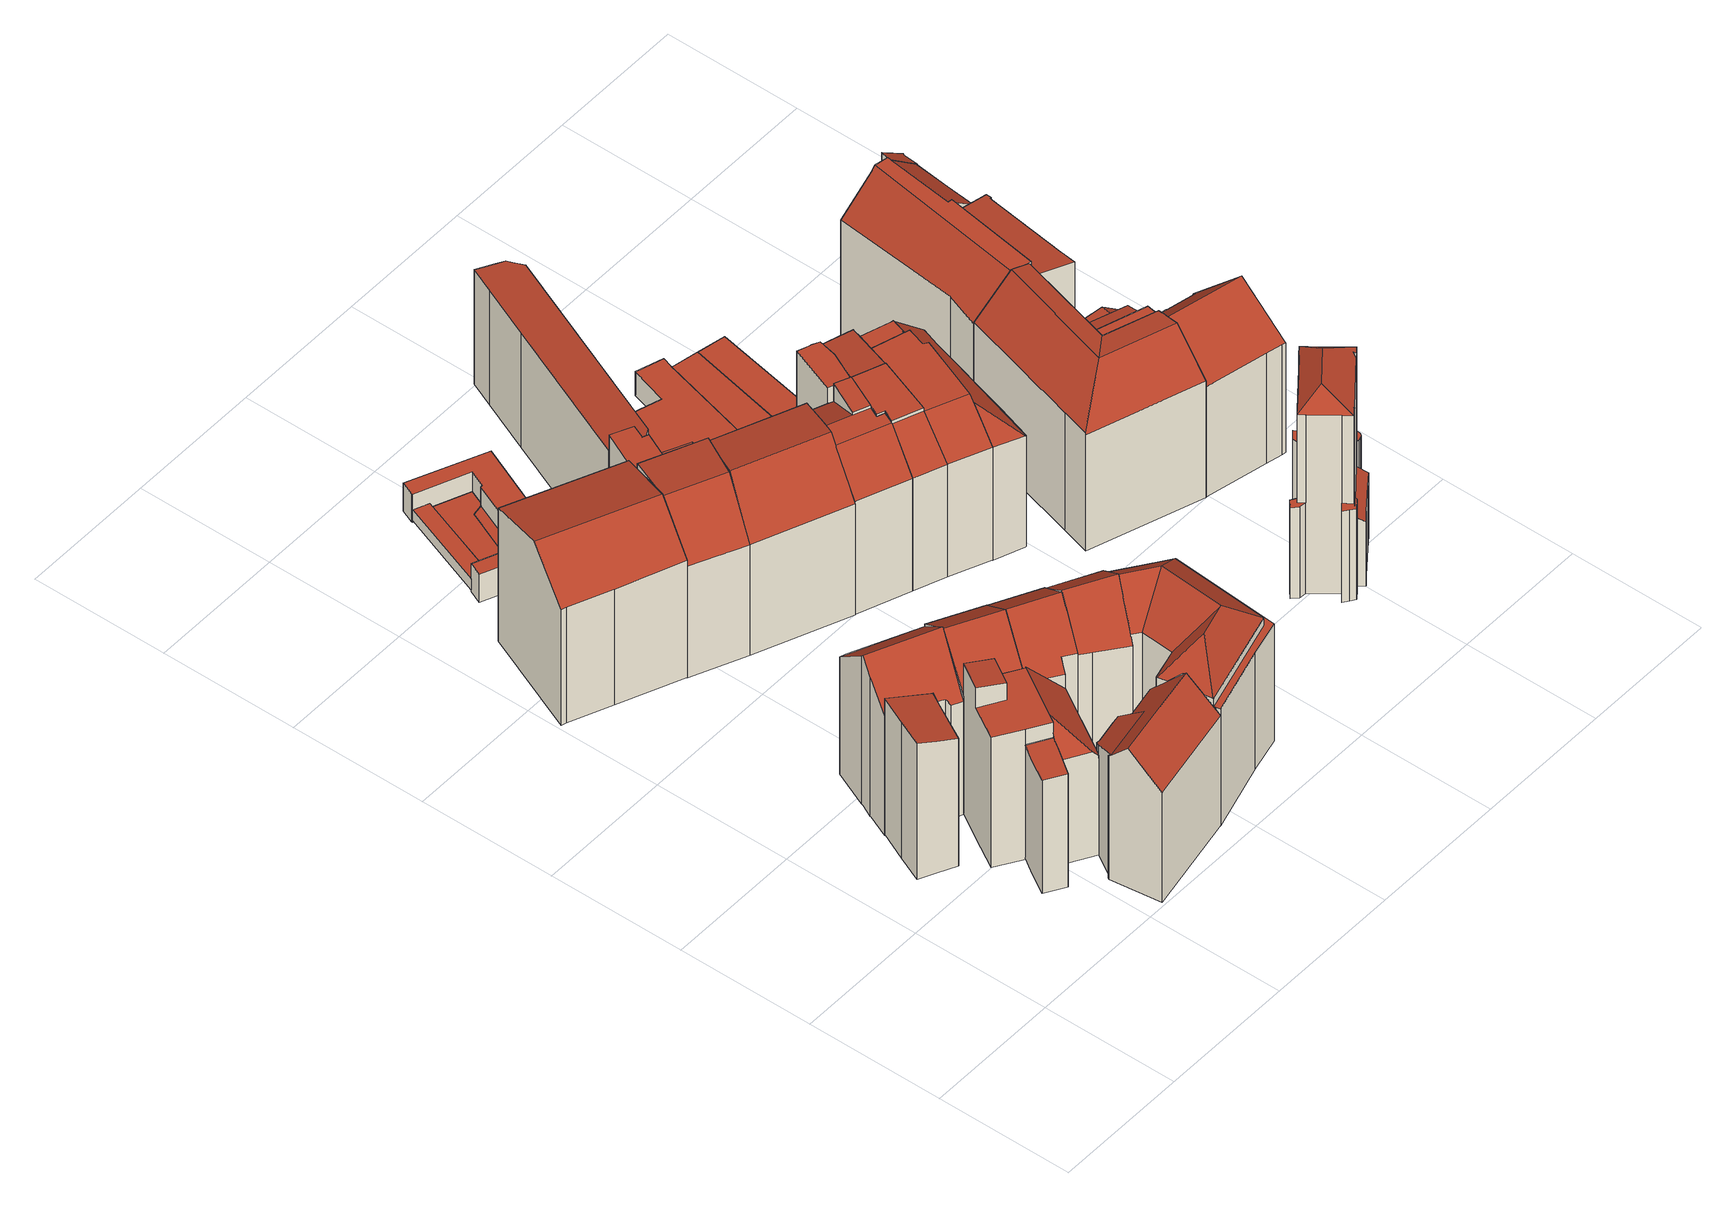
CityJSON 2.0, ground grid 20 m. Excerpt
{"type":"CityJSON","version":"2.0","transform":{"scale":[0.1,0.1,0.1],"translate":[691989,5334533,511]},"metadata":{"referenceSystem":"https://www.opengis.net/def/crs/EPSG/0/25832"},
"CityObjects":{
"building1":{"type":"Building","attributes":{"Gemeindeschluessel":"09162000","HoeheDach":"535.057","HoeheGrund":"512.170","Methode":"1000","NiedrigsteTraufeDesGebaeudes":"533.498","Geometrietyp2DReferenz":"3000","function":"31001_9998","roofType":"2100","measuredHeight":22.89,"storeysAboveGround":4},"geometry":[{"type":"MultiSurface","lod":"2","boundaries":[[[0,1,2,3,4,5]],[[6,5,4,3,7,8,9,10,11]],[[1,0,12,13,14,15,16,17,2]],[[7,3,2,17,16,8]],[[15,9,8,16]],[[12,0,5,6,11,13]],[[11,10,9,15,14,13]]],"semantics":{"surfaces":[{"type":"WallSurface"},{"type":"RoofSurface"},{"type":"GroundSurface"}],"values":[0,1,2,0,0,0,0]}}]},
"building2":{"type":"Building","attributes":{"Gemeindeschluessel":"09162000","HoeheDach":"531.524","HoeheGrund":"512.460","Methode":"1000","NiedrigsteTraufeDesGebaeudes":"531.524","Geometrietyp2DReferenz":"3000","function":"31001_9998","roofType":"1000","measuredHeight":19.06,"storeysAboveGround":3},"geometry":[{"type":"MultiSurface","lod":"2","boundaries":[[[18,19,20,21,22,23]],[[24,25,26,27,21,20]],[[28,29,25,24,20,19,18]],[[30,29,28,31]],[[30,31,23,22,21,27,26]],[[26,25,29,30]],[[31,28,18,23]]],"semantics":{"surfaces":[{"type":"WallSurface"},{"type":"RoofSurface"},{"type":"GroundSurface"}],"values":[0,0,1,0,2,0,0]}}]},
"building3":{"type":"Building","attributes":{"Gemeindeschluessel":"09162000","HoeheDach":"537.533","HoeheGrund":"512.240","Methode":"2000","NiedrigsteTraufeDesGebaeudes":"534.104","Geometrietyp2DReferenz":"3000","function":"31001_9998","roofType":"1000","measuredHeight":25.29,"storeysAboveGround":7},"geometry":[{"type":"MultiSurface","lod":"2","boundaries":[[[32,33,34,35,36,37]],[[38,39,40,41]],[[36,41,40,42,43,44,37]],[[45,46,39,38]],[[39,46,42,40]],[[35,34,47,48,49,50,45,38,41,36]],[[51,47,34,33]],[[46,45,50,52,53,43,42]],[[54,55,52,50,49,48]],[[55,54,51,33,32,37,44,43,53,52]],[[54,48,47,51]]],"semantics":{"surfaces":[{"type":"WallSurface"},{"type":"RoofSurface"},{"type":"GroundSurface"}],"values":[0,0,0,0,1,1,0,0,0,2,0]}}]},
"building4":{"type":"Building","attributes":{"Gemeindeschluessel":"09162000","HoeheDach":"537.266","HoeheGrund":"512.050","Methode":"1000","NiedrigsteTraufeDesGebaeudes":"531.077","Geometrietyp2DReferenz":"3000","function":"31001_9998","roofType":"3100","measuredHeight":25.22,"storeysAboveGround":5},"geometry":[{"type":"MultiSurface","lod":"2","boundaries":[[[56,57,58,59]],[[60,61,62,58,57,63,64,65,66,67,68,69]],[[70,60,69,71]],[[72,73,74,75,76,77]],[[78,79,77,76]],[[80,61,60,70]],[[69,68,67,81,82,71]],[[67,66,79,78,83,81]],[[84,85,56,59,86,80,70,71,82,81,83,78,76,75,74]],[[65,64,73,72,77,79,66]],[[86,59,58,62,61,80]],[[63,57,56,85,84,74,73,64]]],"semantics":{"surfaces":[{"type":"WallSurface"},{"type":"RoofSurface"},{"type":"GroundSurface"}],"values":[0,1,0,0,0,0,0,0,2,1,0,0]}}]},
"building5":{"type":"Building","attributes":{"Gemeindeschluessel":"09162000","HoeheDach":"534.274","HoeheGrund":"512.028","Methode":"2000","NiedrigsteTraufeDesGebaeudes":"528.790","Geometrietyp2DReferenz":"3000","function":"31001_9998","roofType":"2100","measuredHeight":22.25,"storeysAboveGround":5},"geometry":[{"type":"MultiSurface","lod":"2","boundaries":[[[87,88,89,90,91,92]],[[93,94,95,96,97,98,99]],[[91,90,100,101,102]],[[96,101,100,97]],[[98,89,88,99]],[[89,98,97,100,90]],[[93,87,92,94]],[[87,93,99,88]],[[95,102,101,96]],[[95,94,92,91,102]]],"semantics":{"surfaces":[{"type":"RoofSurface"},{"type":"GroundSurface"},{"type":"WallSurface"}],"values":[0,1,0,2,2,2,2,2,2,2]}}]},
"building6":{"type":"Building","attributes":{"Gemeindeschluessel":"09162000","HoeheDach":"535.550","HoeheGrund":"512.009","Methode":"2000","NiedrigsteTraufeDesGebaeudes":"530.206","Geometrietyp2DReferenz":"3000","function":"31001_9998","roofType":"3100","measuredHeight":23.54,"storeysAboveGround":6},"geometry":[{"type":"MultiSurface","lod":"2","boundaries":[[[103,104,105,106]],[[107,108,109,110]],[[111,112,113,94]],[[93,114,108,107]],[[115,116,117,118,109,108,114,113,112,119,120]],[[121,122,123,124,125,116,115]],[[126,119,112,111]],[[127,126,111,94,93,107,110,128,129,130,131,132,103,106]],[[130,124,123,131]],[[121,105,104,133,122]],[[110,109,118,128]],[[127,106,105,121,115,120]],[[132,133,104,103]],[[130,129,117,125,124]],[[132,131,123,122,133]],[[125,117,116]],[[94,113,114,93]],[[127,120,119,126]],[[128,118,117,129]]],"semantics":{"surfaces":[{"type":"WallSurface"},{"type":"RoofSurface"},{"type":"GroundSurface"}],"values":[0,0,0,0,1,1,0,2,0,1,0,0,0,0,0,0,0,0,0]}}]},
"building7":{"type":"Building","attributes":{"Gemeindeschluessel":"09162000","HoeheDach":"536.900","HoeheGrund":"512.060","Methode":"2000","NiedrigsteTraufeDesGebaeudes":"531.557","Geometrietyp2DReferenz":"3000","function":"31001_2000","roofType":"3100","measuredHeight":24.84,"storeysAboveGround":6},"geometry":[{"type":"MultiSurface","lod":"2","boundaries":[[[134,135,136,137,138,139]],[[140,141,134,139,142]],[[136,143,144,137]],[[135,145,143,136]],[[143,145,141,140,146,144]],[[142,139,138,147]],[[134,141,145,135]],[[138,137,144,146,147]],[[142,147,146,140]]],"semantics":{"surfaces":[{"type":"GroundSurface"},{"type":"WallSurface"},{"type":"RoofSurface"}],"values":[0,1,1,1,2,1,1,1,2]}}]},
"building8":{"type":"Building","attributes":{"Gemeindeschluessel":"09162000","HoeheDach":"537.380","HoeheGrund":"512.020","Methode":"2000","NiedrigsteTraufeDesGebaeudes":"531.707","Geometrietyp2DReferenz":"3000","function":"31001_9998","roofType":"3100","measuredHeight":25.36,"storeysAboveGround":6},"geometry":[{"type":"MultiSurface","lod":"2","boundaries":[[[148,149,98,150,151,152,153,154]],[[74,155,156,157]],[[158,98,149,159,160,56]],[[159,149,148,154,161,160]],[[154,153,156,155,161]],[[152,151,150,98,158,56,162,74,157]],[[160,161,155,74,162,56]],[[157,156,153,152]]],"semantics":{"surfaces":[{"type":"WallSurface"},{"type":"RoofSurface"},{"type":"GroundSurface"}],"values":[0,0,0,1,1,2,0,0]}}]},
"building9":{"type":"Building","attributes":{"Gemeindeschluessel":"09162000","HoeheDach":"537.400","HoeheGrund":"512.000","Methode":"2000","NiedrigsteTraufeDesGebaeudes":"531.320","Geometrietyp2DReferenz":"3000","function":"31001_9998","roofType":"3100","measuredHeight":25.4,"storeysAboveGround":6},"geometry":[{"type":"MultiSurface","lod":"2","boundaries":[[[163,164,165,166,157,156]],[[167,168,169,170,99,98,171,151,172,152,157,166,165]],[[152,153,156,157]],[[173,174,154,175,153,152,172,151,171,98]],[[176,177,99,170,169,178]],[[99,177,173,98]],[[179,164,163,156,153,175,154]],[[177,176,178,180,179,154,174,173]],[[168,180,178,169]],[[180,168,167,165,164,179]]],"semantics":{"surfaces":[{"type":"WallSurface"},{"type":"GroundSurface"},{"type":"RoofSurface"}],"values":[0,1,0,0,0,0,2,2,0,0]}}]},
"building10":{"type":"Building","attributes":{"Gemeindeschluessel":"09162000","HoeheDach":"516.320","HoeheGrund":"514.465","Methode":"2000","NiedrigsteTraufeDesGebaeudes":"515.620","Geometrietyp2DReferenz":"3000","function":"31001_2000","roofType":"1000","measuredHeight":1.85,"storeysAboveGround":1},"geometry":[{"type":"MultiSurface","lod":"2","boundaries":[[[181,182,183,184]],[[185,186,187,188]],[[184,183,189,190]],[[191,192,193,194]],[[192,181,184,190,185,188,195,193]],[[196,197,187,186]],[[198,195,188,187,197,199]],[[195,198,194,193]],[[192,191,182,181]],[[185,190,189,200,196,186]],[[199,197,196,200]],[[191,194,198,199,200,189,183,182]]],"semantics":{"surfaces":[{"type":"WallSurface"},{"type":"GroundSurface"},{"type":"RoofSurface"}],"values":[0,0,0,0,1,2,0,0,0,0,0,2]}}]},
"building11":{"type":"Building","attributes":{"Gemeindeschluessel":"09162000","HoeheDach":"537.610","HoeheGrund":"511.934","Methode":"2000","NiedrigsteTraufeDesGebaeudes":"531.833","Geometrietyp2DReferenz":"3000","function":"31001_9998","roofType":"3100","measuredHeight":25.68,"storeysAboveGround":6},"geometry":[{"type":"MultiSurface","lod":"2","boundaries":[[[201,202,203,204,205]],[[206,207,202,201,208,209,210]],[[211,212,213,214]],[[203,202,207,215]],[[213,216,209,208,214]],[[210,217,218,206]],[[206,218,215,207]],[[217,210,209,216]],[[203,215,218,217,216,213,212,204]],[[211,214,208,201,205]],[[212,211,205,204]]],"semantics":{"surfaces":[{"type":"WallSurface"},{"type":"RoofSurface"},{"type":"GroundSurface"}],"values":[0,1,0,0,0,0,0,0,2,1,0]}}]},
"building12":{"type":"Building","attributes":{"Gemeindeschluessel":"09162000","HoeheDach":"518.950","HoeheGrund":"514.185","Methode":"2000","NiedrigsteTraufeDesGebaeudes":"515.680","Geometrietyp2DReferenz":"3000","function":"31001_2000","roofType":"1000","measuredHeight":4.76,"storeysAboveGround":2},"geometry":[{"type":"MultiSurface","lod":"2","boundaries":[[[219,220,221,222]],[[223,224,225,226]],[[223,227,228,224]],[[229,230,231,232]],[[226,225,233,234]],[[235,236,237,238]],[[235,239,240,236]],[[223,226,234,241,242,243,244,245,220,219,229,232,227]],[[245,244,237,236,240,246]],[[234,233,247,241]],[[243,238,237,244]],[[245,246,221,220]],[[228,231,230,222,221,246,240,239,248,247,233,225,224]],[[227,232,231,228]],[[219,222,230,229]],[[242,241,247,248]],[[243,242,248,239,235,238]]],"semantics":{"surfaces":[{"type":"WallSurface"},{"type":"RoofSurface"},{"type":"GroundSurface"}],"values":[0,0,0,0,0,1,0,2,0,0,0,0,1,0,0,0,0]}}]},
"building13":{"type":"Building","attributes":{"Gemeindeschluessel":"09162000","HoeheDach":"536.620","HoeheGrund":"512.021","Methode":"2000","NiedrigsteTraufeDesGebaeudes":"530.220","Geometrietyp2DReferenz":"3000","function":"31001_9998","roofType":"3100","measuredHeight":24.6,"storeysAboveGround":6},"geometry":[{"type":"MultiSurface","lod":"2","boundaries":[[[249,250,251,252,253,254]],[[255,256,257,258]],[[259,256,255,260,261,262]],[[263,264,265,266,249,254,267]],[[268,269,266,265]],[[270,264,263,271,257,256,259,272,273]],[[270,268,265,264]],[[274,271,263,267]],[[270,273,275,251,250,269,268]],[[274,267,254,253,260,255,258]],[[249,266,269,250]],[[251,275,276,262,261,252]],[[271,274,258,257]],[[272,276,275,273]],[[261,260,253,252]],[[259,262,276,272]]],"semantics":{"surfaces":[{"type":"WallSurface"},{"type":"RoofSurface"},{"type":"GroundSurface"}],"values":[0,0,0,0,1,2,0,0,0,1,1,1,0,0,0,0]}}]},
"building14":{"type":"Building","attributes":{"Gemeindeschluessel":"09162000","HoeheDach":"537.530","HoeheGrund":"511.936","Methode":"2000","NiedrigsteTraufeDesGebaeudes":"518.570","Geometrietyp2DReferenz":"3000","function":"31001_9998","roofType":"3100","measuredHeight":25.59,"storeysAboveGround":5},"geometry":[{"type":"MultiSurface","lod":"2","boundaries":[[[277,278,279,280]],[[281,282,283,284,285,286,287,288,289,290,291]],[[288,292,293,289]],[[215,294,202,203]],[[295,282,281,296]],[[297,298,299,300,301]],[[302,301,300,303]],[[304,305,299,298,306]],[[305,293,307,299]],[[303,300,308,309]],[[310,311,277,280,218,215,203,204,212,312,313,314,295,296]],[[310,296,281,291,304,306,315]],[[204,287,286,212]],[[307,293,292,316]],[[309,308,317,318]],[[215,218,319,318,317,294]],[[290,305,304,291]],[[280,279,319,218]],[[313,284,283,314]],[[212,286,285,312]],[[312,285,284,313]],[[299,307,308,300]],[[204,203,202,316,292,288,287]],[[311,310,315,297,301,302,320]],[[314,283,282,295]],[[308,307,316,202,294,317]],[[289,293,305,290]],[[311,320,278,277]],[[315,306,298,297]],[[302,303,309,318,319,279,278,320]]],"semantics":{"surfaces":[{"type":"WallSurface"},{"type":"RoofSurface"},{"type":"GroundSurface"}],"values":[0,1,0,0,0,1,0,1,1,0,2,0,0,1,0,0,0,0,0,0,0,1,0,0,0,1,0,0,1,1]}}]},
"building15":{"type":"Building","attributes":{"Gemeindeschluessel":"09162000","HoeheDach":"536.660","HoeheGrund":"512.050","Methode":"2000","NiedrigsteTraufeDesGebaeudes":"522.221","Geometrietyp2DReferenz":"3000","function":"31001_9998","roofType":"3100","measuredHeight":24.61,"storeysAboveGround":6},"geometry":[{"type":"MultiSurface","lod":"2","boundaries":[[[321,322,323,324,325]],[[326,327,328,329,330,331,332]],[[332,324,323,326]],[[333,334,322,321,335]],[[334,336,327,326,323,322]],[[333,335,268,270]],[[337,328,327,336]],[[273,270,268,325,324,332,331]],[[338,329,328,337]],[[339,330,329,338]],[[335,321,325,268]],[[273,331,330,339]],[[334,333,270,273,339,338,337,336]]],"semantics":{"surfaces":[{"type":"RoofSurface"},{"type":"WallSurface"},{"type":"GroundSurface"}],"values":[0,0,1,1,1,1,1,1,1,1,0,1,2]}}]},
"building16":{"type":"Building","attributes":{"Gemeindeschluessel":"09162000","HoeheDach":"536.028","HoeheGrund":"512.090","Methode":"2000","NiedrigsteTraufeDesGebaeudes":"531.017","Geometrietyp2DReferenz":"3000","function":"31001_9998","roofType":"2100","measuredHeight":23.94,"storeysAboveGround":6},"geometry":[{"type":"MultiSurface","lod":"2","boundaries":[[[340,341,342,343,344,345]],[[346,347,348,349]],[[350,351,352]],[[347,353,354,355,356,357,348]],[[350,340,345,358,351]],[[359,360,353,347,346,361,362]],[[345,344,362,361,363,364,358]],[[360,359,343,342,341,352,365,366,367,355,354,353]],[[361,346,349,363]],[[359,362,344,343]],[[367,368,356,355]],[[363,349,348,357]],[[351,358,364,366,365,352]],[[366,364,368,367]],[[341,340,350,352]],[[363,357,356,368,364]]],"semantics":{"surfaces":[{"type":"WallSurface"},{"type":"RoofSurface"},{"type":"GroundSurface"}],"values":[0,1,0,0,1,0,1,2,0,0,0,0,0,0,0,1]}}]},
"building17":{"type":"Building","attributes":{"Gemeindeschluessel":"09162000","HoeheDach":"531.330","HoeheGrund":"511.969","Methode":"2000","NiedrigsteTraufeDesGebaeudes":"530.469","Geometrietyp2DReferenz":"3000","function":"31001_9998","roofType":"1000","measuredHeight":19.36,"storeysAboveGround":3},"geometry":[{"type":"MultiSurface","lod":"2","boundaries":[[[369,370,371,372]],[[373,374,375,376]],[[377,378,379,380]],[[271,377,380,381,373,376,382,383,369,372,384,257]],[[382,385,386,383]],[[376,375,385,382]],[[257,387,388,271]],[[387,389,371,370,386,385,375,374,390,379,378,388]],[[380,379,390,381]],[[271,388,378,377]],[[372,371,389,384]],[[383,386,370,369]],[[381,390,374,373]],[[384,389,387,257]]],"semantics":{"surfaces":[{"type":"WallSurface"},{"type":"GroundSurface"},{"type":"RoofSurface"}],"values":[0,0,0,1,0,0,0,2,0,0,0,0,0,0]}}]},
"building18":{"type":"Building","attributes":{"Gemeindeschluessel":"09162000","HoeheDach":"515.650","HoeheGrund":"512.034","Methode":"2000","NiedrigsteTraufeDesGebaeudes":"515.650","Geometrietyp2DReferenz":"3000","function":"31001_9998","roofType":"1000","measuredHeight":3.62},"geometry":[{"type":"MultiSurface","lod":"2","boundaries":[[[391,392,393,394]],[[384,372,369,383,395,396,391,394,397,398,273,272,259,256,257]],[[398,399,400,273]],[[273,400,401,272]],[[402,372,384,403]],[[259,404,405,256]],[[397,406,399,398]],[[396,407,392,391]],[[394,393,406,397]],[[256,405,408,257]],[[383,409,410,395]],[[369,411,409,383]],[[257,408,403,384]],[[372,402,411,369]],[[402,403,408,405,404,401,400,399,406,393,392,407,410,409,411]],[[395,410,407,396]],[[272,401,404,259]]],"semantics":{"surfaces":[{"type":"WallSurface"},{"type":"GroundSurface"},{"type":"RoofSurface"}],"values":[0,1,0,0,0,0,0,0,0,0,0,0,0,0,2,0,0]}}]},
"building19":{"type":"Building","attributes":{"Gemeindeschluessel":"09162000","HoeheDach":"535.970","HoeheGrund":"512.070","Methode":"2000","NiedrigsteTraufeDesGebaeudes":"531.091","Geometrietyp2DReferenz":"3000","function":"31001_9998","roofType":"1000","measuredHeight":23.9,"storeysAboveGround":6},"geometry":[{"type":"MultiSurface","lod":"2","boundaries":[[[359,412,347,353]],[[413,414,415,416]],[[417,418,341,342,343,359,353,419,420]],[[340,416,415,421,343,342,341]],[[343,421,412,359]],[[422,423,420,419,353,347]],[[424,413,416,340]],[[418,424,340,341]],[[413,424,418,417,420,423,414]],[[421,415,414,423,422,347,412]]],"semantics":{"surfaces":[{"type":"WallSurface"},{"type":"GroundSurface"},{"type":"RoofSurface"}],"values":[0,0,1,0,0,0,2,0,0,2]}}]},
"building20":{"type":"Building","attributes":{"Gemeindeschluessel":"09162000","HoeheDach":"516.000","HoeheGrund":"512.030","Methode":"2000","NiedrigsteTraufeDesGebaeudes":"516.000","Geometrietyp2DReferenz":"3000","function":"31001_3000","roofType":"1000","measuredHeight":3.97},"geometry":[{"type":"MultiSurface","lod":"2","boundaries":[[[338,425,426,339]],[[427,428,429,430]],[[431,432,425,338]],[[398,433,434,397]],[[435,436,432,431]],[[397,434,437,438]],[[426,425,432,436,429,428,437,434,433,439]],[[273,398,397,438,427,430,435,431,338,339]],[[339,426,439,273]],[[430,429,436,435]],[[273,439,433,398]],[[438,437,428,427]]],"semantics":{"surfaces":[{"type":"WallSurface"},{"type":"RoofSurface"},{"type":"GroundSurface"}],"values":[0,0,0,0,0,0,1,2,0,0,0,0]}}]},
"building21":{"type":"Building","attributes":{"Gemeindeschluessel":"09162000","HoeheDach":"535.618","HoeheGrund":"512.310","Methode":"1000","NiedrigsteTraufeDesGebaeudes":"535.618","Geometrietyp2DReferenz":"3000","function":"31001_9998","roofType":"1000","measuredHeight":23.31,"storeysAboveGround":5},"geometry":[{"type":"MultiSurface","lod":"2","boundaries":[[[440,441,442,443,444,445,446]],[[447,446,445,448]],[[449,441,440,450]],[[449,451,442,441]],[[449,450,447,448,452,453,451]],[[444,443,453,452,448,445]],[[450,440,446,447]],[[453,443,442,451]]],"semantics":{"surfaces":[{"type":"RoofSurface"},{"type":"WallSurface"},{"type":"GroundSurface"}],"values":[0,1,1,1,2,1,1,1]}}]},
"building22":{"type":"Building","attributes":{"Gemeindeschluessel":"09162000","HoeheDach":"535.400","HoeheGrund":"512.080","Methode":"2000","NiedrigsteTraufeDesGebaeudes":"531.110","Geometrietyp2DReferenz":"3000","function":"31001_9998","roofType":"1000","measuredHeight":23.32,"storeysAboveGround":4},"geometry":[{"type":"MultiSurface","lod":"2","boundaries":[[[454,455,456,457,458,459,460,461]],[[462,459,458,463]],[[464,465,466,467,455,454]],[[468,469,463,458,457,456]],[[424,461,460,420,417,418]],[[469,468,467,466,465,418,417,420,462,463]],[[465,464,424,418]],[[464,454,461,424]],[[468,456,455,467]],[[460,459,462,420]]],"semantics":{"surfaces":[{"type":"RoofSurface"},{"type":"WallSurface"},{"type":"GroundSurface"}],"values":[0,1,1,1,1,2,1,0,1,1]}}]},
"building23":{"type":"Building","attributes":{"Gemeindeschluessel":"09162000","HoeheDach":"535.796","HoeheGrund":"512.148","Methode":"2000","NiedrigsteTraufeDesGebaeudes":"535.116","Geometrietyp2DReferenz":"3000","function":"31001_9998","roofType":"1000","measuredHeight":23.65,"storeysAboveGround":3},"geometry":[{"type":"MultiSurface","lod":"2","boundaries":[[[470,471,472,462]],[[462,472,473,420]],[[353,474,475,476,477,470,462,420]],[[475,478,479,476]],[[473,472,471,480,479,478,481,482]],[[420,473,482,353]],[[353,482,481,474]],[[477,480,471,470]],[[476,479,480,477]],[[474,481,478,475]]],"semantics":{"surfaces":[{"type":"WallSurface"},{"type":"GroundSurface"},{"type":"RoofSurface"}],"values":[0,0,1,0,2,0,0,0,0,0]}}]},
"building24":{"type":"Building","attributes":{"Gemeindeschluessel":"09162000","HoeheDach":"515.930","HoeheGrund":"512.038","Methode":"1000","NiedrigsteTraufeDesGebaeudes":"515.930","Geometrietyp2DReferenz":"3000","function":"31001_2000","roofType":"1000","measuredHeight":3.89},"geometry":[{"type":"MultiSurface","lod":"2","boundaries":[[[336,483,484,337]],[[431,485,486,435]],[[487,488,483,336]],[[489,490,491,492]],[[493,494,495,496]],[[489,492,497,493,496,487,336,337,338,431,435]],[[491,490,486,485,498,484,483,488,495,494,499]],[[337,484,498,338]],[[435,486,490,489]],[[338,498,485,431]],[[497,499,494,493]],[[496,495,488,487]],[[492,491,499,497]]],"semantics":{"surfaces":[{"type":"WallSurface"},{"type":"GroundSurface"},{"type":"RoofSurface"}],"values":[0,0,0,0,0,1,2,0,0,0,0,0,0]}}]},
"building25":{"type":"Building","attributes":{"Gemeindeschluessel":"09162000","HoeheDach":"535.160","HoeheGrund":"512.040","Methode":"2000","NiedrigsteTraufeDesGebaeudes":"530.687","Geometrietyp2DReferenz":"3000","function":"31001_9998","roofType":"2100","measuredHeight":23.12,"storeysAboveGround":4},"geometry":[{"type":"MultiSurface","lod":"2","boundaries":[[[500,501,502,503,504,505,506,507]],[[508,509,510,511]],[[464,512,513,514,515,516,517,518]],[[509,508,504,503,519,520,521]],[[522,523,524,511,510,525,526]],[[510,509,521,527,525]],[[526,525,527,528]],[[502,501,500,529,518,517,516,515,530,523,522,526,528,520,519,503]],[[531,507,506,505,504,508,511,524,532,514,513,512]],[[515,514,532,530]],[[529,500,507,531,464,518]],[[532,524,523,530]],[[528,527,521,520]],[[531,512,464]]],"semantics":{"surfaces":[{"type":"WallSurface"},{"type":"RoofSurface"},{"type":"GroundSurface"}],"values":[0,0,0,0,0,1,0,2,1,0,0,0,0,1]}}]},
"building26":{"type":"Building","attributes":{"Gemeindeschluessel":"09162000","HoeheDach":"515.918","HoeheGrund":"512.016","Methode":"2000","NiedrigsteTraufeDesGebaeudes":"515.918","Geometrietyp2DReferenz":"3000","function":"31001_9998","roofType":"1000","measuredHeight":3.9},"geometry":[{"type":"MultiSurface","lod":"2","boundaries":[[[489,490,533,534]],[[535,536,537,538]],[[492,491,490,489]],[[534,533,536,535]],[[537,536,533,490,491,499]],[[538,537,499,497]],[[497,499,491,492]],[[497,492,489,534,535,538]]],"semantics":{"surfaces":[{"type":"WallSurface"},{"type":"RoofSurface"},{"type":"GroundSurface"}],"values":[0,0,0,0,1,0,0,2]}}]},
"building27":{"type":"Building","attributes":{"name":"Valentin-Karlstadt-Musäum","Gemeindeschluessel":"09162000","HoeheDach":"545.500","HoeheGrund":"512.302","Methode":"2000","NiedrigsteTraufeDesGebaeudes":"520.770","Geometrietyp2DReferenz":"3000","function":"31001_9998","roofType":"3200","measuredHeight":33.2,"storeysAboveGround":1},"geometry":[{"type":"MultiSurface","lod":"2","boundaries":[[[539,540,541,542]],[[543,544,545,546]],[[547,548,549,550,551,552,553]],[[554,555,556,557]],[[558,559,560,561]],[[562,563,564,565]],[[566,567,568,569,550,549]],[[570,571,572,573]],[[574,575,576,577]],[[578,579,559,580]],[[551,581,579,552]],[[545,544,582,583,584,585,586,587,588,589]],[[590,591,592,593]],[[594,573,572,595,596]],[[581,569,568,597,598,599,541,540,600,601,602]],[[566,549,548,603]],[[592,591,576,575,604,605]],[[588,600,540,589]],[[606,587,586,607]],[[550,569,581,551]],[[608,609,610,611,543,546,539,542,612,574,577,590,593,567,566,603,613,614,578,580,615,616,570,573,594,617,618,619,620,621,622,623,624,562,565]],[[553,552,579,578,614]],[[557,625,626,627,628,554]],[[616,629,571,570]],[[561,560,595,572]],[[542,541,599,612]],[[587,630,600,588]],[[624,631,563,562]],[[567,593,592,605,597,568]],[[622,621,626,625,632,633]],[[617,634,635,618]],[[604,598,597,605]],[[615,636,629,616]],[[594,596,634,617]],[[622,633,637,638,623]],[[603,548,547,613]],[[539,546,545,589,540]],[[595,560,602,601,556,555,635,634,596]],[[610,583,582,611]],[[620,627,626,621]],[[608,585,584,609]],[[619,618,635,555,554,628]],[[615,580,559,558,636]],[[609,584,583,610]],[[577,576,591,590]],[[557,556,632,625]],[[619,628,627,620]],[[636,558,561,572,571,629]],[[600,630,637,633,632,556,601]],[[608,565,564,607,586,585]],[[638,637,630,587,606]],[[574,612,599,598,604,575]],[[613,547,553,614]],[[623,638,631,624]],[[611,582,544,543]],[[559,579,581,602,560]],[[606,607,564,563,631,638]]],"semantics":{"surfaces":[{"type":"WallSurface"},{"type":"RoofSurface"},{"type":"GroundSurface"}],"values":[0,0,1,0,0,0,0,0,0,0,0,1,0,0,1,0,1,0,0,0,2,0,1,0,0,0,0,0,0,0,0,0,0,0,0,0,0,1,0,0,0,0,0,0,0,0,0,1,1,0,0,0,0,0,0,1,1]}}]},
"building28":{"type":"Building","attributes":{"Gemeindeschluessel":"09162000","HoeheDach":"537.590","HoeheGrund":"512.025","Methode":"2000","NiedrigsteTraufeDesGebaeudes":"520.900","Geometrietyp2DReferenz":"3000","function":"31001_9998","roofType":"3100","measuredHeight":25.57,"storeysAboveGround":5},"geometry":[{"type":"MultiSurface","lod":"2","boundaries":[[[639,640,641,642]],[[643,644,645,646]],[[647,648,649,650,651]],[[652,653,654,655]],[[642,656,657,639]],[[658,659,660,661,656,642,641,646,645,662]],[[650,649,662,645,644,663]],[[664,644,643,640,639,657,665,666,667,668]],[[669,670,671,672]],[[665,657,656,661]],[[658,662,649,648]],[[669,673,674,675,670]],[[676,677,678,679,664,668,680]],[[678,672,671,681,679]],[[667,652,655,682,680,668]],[[683,666,665,661,660]],[[684,682,655,654]],[[660,659,653,652,683]],[[646,641,640,643]],[[653,659,658,648,647,673,669,672,678,677,676,684,654]],[[683,652,667,666]],[[676,680,682,684]],[[663,681,671,670,675]],[[651,650,663,675,674]],[[664,679,681,663,644]],[[647,651,674,673]]],"semantics":{"surfaces":[{"type":"WallSurface"},{"type":"RoofSurface"},{"type":"GroundSurface"}],"values":[0,0,0,0,1,0,1,0,0,0,0,0,0,0,1,1,0,0,1,2,0,0,1,1,1,0]}}]},
"building29":{"type":"Building","attributes":{"Gemeindeschluessel":"09162000","HoeheDach":"537.560","HoeheGrund":"512.127","Methode":"2000","NiedrigsteTraufeDesGebaeudes":"524.251","Geometrietyp2DReferenz":"3000","function":"31001_1000","roofType":"3100","measuredHeight":25.43,"storeysAboveGround":5},"geometry":[{"type":"MultiSurface","lod":"2","boundaries":[[[685,686,687,688]],[[689,690,691,692,693,694,695]],[[696,697,698,699]],[[700,701,702,703]],[[696,704,705,706,707,697]],[[708,709,710,711]],[[707,706,712,713,714]],[[715,689,695,716]],[[717,718,719,715,716,685,688,720,708,711,704,696,699,702,701,721]],[[701,700,722,721]],[[693,692,717,721,722]],[[685,716,695,694,686]],[[704,711,710,723,705]],[[717,692,691,718]],[[720,724,709,708]],[[706,705,723,712]],[[720,688,687,714,713,724]],[[719,690,689,715]],[[718,691,690,719]],[[699,698,703,702]],[[712,723,710,709,724,713]],[[707,714,687,686,694,693,722,700,703,698,697]]],"semantics":{"surfaces":[{"type":"WallSurface"},{"type":"RoofSurface"},{"type":"GroundSurface"}],"values":[0,1,0,0,0,0,0,0,2,0,0,0,0,0,0,1,0,0,0,0,1,1]}}]},
"building30":{"type":"Building","attributes":{"Gemeindeschluessel":"09162000","HoeheDach":"537.350","HoeheGrund":"511.980","Methode":"2000","NiedrigsteTraufeDesGebaeudes":"531.495","Geometrietyp2DReferenz":"3000","function":"31001_9998","roofType":"2100","measuredHeight":25.37,"storeysAboveGround":6},"geometry":[{"type":"MultiSurface","lod":"2","boundaries":[[[725,726,727,728]],[[684,729,730,676]],[[731,676,730,732,733,734,677]],[[735,736,737,738,739,740,741]],[[728,727,742,743]],[[744,745,746,684,676,731,677,678,747,672,725,728,743,748,749,750,740,739,738,751]],[[752,753,742,727,726,754]],[[745,755,756,746]],[[738,737,757,751]],[[730,729,756,755,758,757,737,736,732]],[[749,759,760,750]],[[753,759,749,748,743,742]],[[746,756,729,684]],[[747,678,761,752,754,672]],[[672,754,726,725]],[[750,760,741,740]],[[736,735,733,732]],[[761,734,733,735,741,760,759,753,752]],[[751,757,758,744]],[[744,758,755,745]],[[677,734,761,678]]],"semantics":{"surfaces":[{"type":"WallSurface"},{"type":"GroundSurface"},{"type":"RoofSurface"}],"values":[0,0,0,0,0,1,2,0,0,2,0,0,0,0,0,0,0,2,0,0,0]}}]},
"building31":{"type":"Building","attributes":{"Gemeindeschluessel":"09162000","HoeheDach":"537.410","HoeheGrund":"512.120","Methode":"2000","NiedrigsteTraufeDesGebaeudes":"534.109","Geometrietyp2DReferenz":"3000","function":"31001_2000","roofType":"2100","measuredHeight":25.29},"geometry":[{"type":"MultiSurface","lod":"2","boundaries":[[[762,763,764,765,766,760]],[[767,768,769,770,741,771]],[[768,772,764,763,773,769]],[[741,760,766,771]],[[770,769,773,763,762,760,741]],[[772,768,767,771,766,765,764]]],"semantics":{"surfaces":[{"type":"WallSurface"},{"type":"RoofSurface"},{"type":"GroundSurface"}],"values":[0,0,0,0,1,2]}}]},
"building32":{"type":"Building","attributes":{"Gemeindeschluessel":"09162000","HoeheDach":"537.343","HoeheGrund":"512.090","Methode":"1000","NiedrigsteTraufeDesGebaeudes":"534.395","Geometrietyp2DReferenz":"3000","function":"31001_2000","roofType":"2100","measuredHeight":25.25},"geometry":[{"type":"MultiSurface","lod":"2","boundaries":[[[774,775,776,777,778,779,780,781]],[[764,774,781,766]],[[778,777,782,783,784,779]],[[766,781,780,785]],[[786,787,782,777,776,775]],[[785,780,779,784]],[[786,775,774,764]],[[787,786,764,766,785,784,783,782]]],"semantics":{"surfaces":[{"type":"RoofSurface"},{"type":"WallSurface"},{"type":"GroundSurface"}],"values":[0,1,1,1,1,1,1,2]}}]}
},
"vertices":[
[120,231,12],[152,289,12],[162,305,12],[162,305,225],[152,289,225],[120,231,227],[94,244,234],[160,306,225],[106,334,241],[87,292,241],[71,256,241],[71,255,241],[94,244,12],[71,255,12],[71,256,12],[87,292,12],[106,334,12],[160,306,12],
[145,122,205],[163,152,205],[179,176,205],[179,176,15],[163,152,15],[145,122,15],[180,176,205],[210,158,205],[210,158,15],[180,176,15],[173,105,205],[198,140,205],[198,140,15],[173,105,15],
[175,179,12],[179,176,12],[179,176,231],[175,179,231],[143,199,231],[143,199,12],[204,225,231],[204,225,260],[170,245,265],[170,245,231],[193,283,265],[193,283,12],[170,245,12],[227,263,231],[227,263,260],[210,158,231],[211,160,231],[238,204,231],[261,242,231],[210,158,12],[261,242,12],[227,263,12],[211,160,12],[238,204,12],
[193,283,10],[193,283,201],[178,290,201],[178,290,10],[162,305,208],[177,298,207],[177,297,207],[196,289,207],[227,343,263],[131,385,263],[129,386,263],[120,368,244],[120,366,243],[106,334,211],[162,305,10],[106,334,10],[162,439,207],[258,396,207],[258,396,10],[162,439,10],[153,442,10],[153,442,207],[130,390,10],[130,390,259],[177,298,10],[120,368,10],[120,366,10],[129,386,10],[227,343,10],[196,289,10],[177,297,10],
[247,121,178],[304,216,180],[261,242,233],[217,169,232],[236,118,186],[242,114,178],[247,121,10],[242,114,10],[198,140,10],[210,158,10],[211,160,10],[261,242,10],[304,216,10],[211,160,217],[210,158,214],[198,140,186],
[374,33,10],[374,33,194],[228,4,194],[228,4,10],[250,119,10],[250,119,194],[279,125,194],[279,125,10],[221,79,10],[221,79,218],[242,114,196],[247,121,192],[218,76,219],[303,93,219],[299,115,203],[296,128,194],[219,80,217],[218,78,218],[221,51,245],[365,79,245],[364,83,242],[356,127,194],[299,115,195],[219,80,10],[218,78,10],[296,128,10],[299,115,10],[356,127,10],[364,83,10],[373,39,10],[373,39,201],
[164,687,11],[72,725,11],[12,750,11],[5,752,11],[69,902,11],[231,832,11],[193,749,259],[164,687,208],[231,832,235],[12,750,206],[5,752,206],[72,725,206],[33,817,259],[69,902,235],
[264,246,211],[261,242,207],[264,246,10],[297,303,10],[316,336,10],[316,336,233],[297,303,264],[258,396,211],[330,359,211],[330,359,10],[199,279,10],[199,279,211],[193,283,211],[225,340,264],[225,340,10],
[331,358,211],[397,324,211],[397,324,10],[331,358,10],[363,269,10],[331,219,10],[313,230,10],[309,224,10],[264,247,10],[299,307,10],[261,242,206],[264,247,211],[299,307,260],[309,224,211],[304,216,203],[313,230,217],[363,269,264],[331,219,216],
[164,977,35],[164,977,46],[175,962,46],[175,962,35],[97,967,35],[97,967,53],[144,1096,53],[144,1096,35],[165,939,46],[165,939,35],[190,1038,46],[190,1038,35],[209,1041,35],[209,1041,46],[219,1065,35],[119,958,53],[166,1087,53],[219,1065,46],[166,1087,46],[119,958,46],
[428,235,266],[423,228,259],[423,228,9],[459,280,9],[459,280,219],[389,181,208],[399,195,223],[363,270,266],[331,219,214],[347,209,212],[465,289,210],[465,289,9],[397,324,9],[397,324,210],[399,195,9],[331,219,9],[347,209,9],[389,181,9],
[144,1096,32],[219,1065,32],[219,1065,79],[144,1096,79],[190,905,32],[190,905,79],[89,948,79],[89,948,32],[261,1070,32],[261,1070,79],[144,1097,32],[144,1097,79],[152,1117,79],[152,1117,32],[97,967,79],[97,967,32],[173,964,47],[206,1041,47],[190,1038,47],[164,977,47],[173,964,79],[206,1041,79],[165,939,32],[175,962,32],[164,977,32],[190,1038,32],[209,1041,32],[209,1041,79],[165,939,79],[175,962,79],
[222,812,249],[310,774,249],[310,774,192],[261,795,192],[261,795,230],[222,812,230],[276,848,230],[276,848,10],[284,867,10],[284,867,230],[286,844,10],[284,845,230],[284,845,192],[286,844,192],[231,832,10],[164,687,10],[164,687,198],[193,749,256],[231,832,230],[241,653,197],[275,713,256],[241,653,10],[254,881,10],[334,822,10],[337,821,10],[254,881,230],[337,821,192],[334,822,192],
[360,140,9],[360,140,76],[387,178,76],[387,178,9],[373,39,206],[374,33,206],[475,62,206],[527,75,206],[539,237,206],[465,289,206],[459,280,206],[458,278,206],[528,229,206],[517,83,206],[372,42,206],[458,278,219],[528,229,219],[399,195,225],[374,33,9],[373,39,9],[357,117,220],[415,92,265],[465,106,265],[402,131,219],[357,119,219],[357,119,76],[402,131,76],[372,42,219],[517,83,219],[372,43,219],[472,204,265],[406,180,219],[406,180,76],[364,83,9],[356,127,9],[539,237,9],[527,75,9],[475,62,9],[364,83,220],[428,235,265],[394,188,219],[394,188,76],[389,181,76],[356,127,76],
[405,661,257],[415,680,252],[436,724,242],[311,775,242],[276,713,257],[436,724,112],[439,730,112],[457,771,112],[456,771,112],[399,793,112],[337,821,112],[311,775,112],[375,599,10],[415,680,10],[375,599,197],[439,730,10],[457,771,10],[456,771,10],[399,793,10],
[449,571,201],[449,571,11],[471,621,11],[479,638,11],[479,638,246],[471,621,246],[475,657,250],[498,706,250],[476,715,250],[452,666,250],[375,599,201],[375,599,200],[375,599,11],[498,706,11],[476,715,11],[468,719,11],[468,719,220],[476,715,220],[399,649,246],[468,642,11],[475,657,11],[475,657,246],[468,642,246],[452,666,246],[415,680,246],[399,649,11],[415,680,11],[439,730,11],[439,730,220],
[442,1164,10],[442,1164,195],[318,873,195],[318,873,10],[391,1202,10],[391,1202,203],[418,1191,199],[418,1191,10],[254,882,10],[254,882,203],[343,1090,203],[343,1090,10],[375,1165,10],[431,1186,10],[436,1176,10],[298,862,10],[431,1186,197],[436,1176,196],[284,867,199],[254,881,203],[298,862,197],[375,1165,203],
[474,1190,10],[474,1190,46],[453,1121,46],[453,1121,10],[444,1199,10],[471,1191,10],[411,1008,10],[382,930,10],[382,930,46],[337,821,46],[334,822,46],[318,873,46],[298,862,46],[286,844,46],[276,848,46],[411,1008,46],[471,1191,46],[284,867,46],[436,1176,46],[444,1199,46],[442,1164,46],
[468,642,250],[512,605,245],[512,605,250],[471,621,250],[471,621,245],[512,605,11],[494,554,11],[527,695,11],[543,689,11],[479,638,250],[527,695,250],[543,689,250],[494,554,201],
[456,771,50],[399,793,50],[498,1040,10],[498,1040,50],[537,1028,50],[537,1028,10],[496,872,10],[496,872,50],[382,930,50],[411,1008,50],[532,1012,10],[532,1012,50],[482,986,50],[482,986,10],[337,821,50],
[498,706,246],[518,748,246],[524,775,246],[514,780,246],[510,781,246],[494,787,246],[468,719,246],[468,719,13],[494,787,13],[518,748,13],[498,706,13],[524,775,13],[510,781,13],[514,780,13],
[570,581,244],[607,675,244],[601,679,244],[607,700,244],[609,706,244],[555,722,244],[543,689,244],[512,605,244],[555,722,11],[609,706,11],[551,530,201],[551,530,11],[570,581,11],[607,675,11],[601,679,11],[607,700,11],
[564,747,11],[564,747,243],[555,722,245],[543,689,248],[518,748,11],[524,775,11],[569,761,11],[568,758,11],[524,775,241],[569,761,241],[568,758,241],[518,748,244],[498,706,248],
[439,730,49],[457,771,49],[496,872,49],[532,1012,49],[468,719,10],[468,719,49],[572,1004,10],[572,1004,49],[527,788,49],[527,788,10],[514,780,10],[514,780,49],[494,787,49],[494,787,10],[524,775,10],[456,771,49],[524,775,49],
[595,514,10],[611,567,10],[648,696,10],[657,723,10],[657,723,197],[648,696,197],[611,567,197],[595,514,197],[611,733,241],[611,733,242],[603,707,242],[603,707,241],[567,573,237],[569,578,237],[607,675,229],[607,675,10],[569,578,10],[567,573,10],[551,530,10],[611,733,10],[606,734,10],[606,734,242],[603,707,10],[609,706,10],[609,706,236],[555,722,242],[555,722,10],[564,747,242],[564,747,10],[594,514,10],[601,679,10],[594,514,197],[601,679,235],
[613,996,49],[613,996,10],[572,780,10],[572,780,49],[569,761,49],[569,761,10],
[862,221,13],[862,221,314],[859,224,317],[859,224,13],[869,221,13],[869,221,166],[866,220,166],[866,220,13],[766,153,166],[773,148,166],[786,158,166],[787,163,166],[778,156,166],[769,168,166],[758,159,166],[816,273,166],[816,273,314],[828,282,314],[828,282,166],[742,202,166],[742,202,314],[736,210,314],[736,210,166],[879,239,13],[879,239,98],[874,235,98],[874,235,13],[786,158,13],[788,165,13],[788,165,315],[787,163,314],[734,220,13],[734,220,166],[742,215,166],[742,215,13],[866,205,13],[866,205,120],[848,192,120],[848,192,13],[769,168,13],[769,168,314],[742,202,13],[778,156,314],[872,222,166],[875,225,166],[876,228,166],[876,232,166],[875,235,166],[869,230,166],[871,228,166],[862,221,166],[812,165,13],[812,165,121],[798,154,121],[798,154,13],[762,230,13],[742,215,314],[762,230,314],[789,164,314],[857,217,314],[856,218,315],[871,228,314],[819,238,345],[772,201,345],[773,148,13],[857,217,130],[789,164,130],[869,230,98],[875,235,98],[876,232,13],[876,228,13],[875,225,13],[872,222,13],[856,218,13],[766,153,13],[758,159,13],[732,203,13],[724,211,13],[798,258,13],[816,272,13],[817,283,13],[828,292,13],[834,283,13],[834,274,13],[863,237,13],[874,246,13],[834,275,166],[834,283,166],[828,292,166],[817,283,166],[724,211,166],[869,230,314],[874,246,98],[834,275,314],[834,274,314],[798,258,314],[816,272,314],[732,203,166],[863,237,314],[863,237,98],
[738,527,238],[738,527,256],[812,503,256],[812,503,238],[733,509,256],[733,509,263],[809,484,263],[809,484,256],[796,400,10],[807,471,10],[807,471,264],[804,451,266],[796,400,206],[821,555,99],[821,555,10],[829,616,10],[829,616,99],[818,539,230],[747,563,230],[808,478,10],[820,547,10],[820,547,206],[818,539,206],[808,478,264],[699,486,266],[773,655,263],[747,563,206],[752,578,206],[752,578,99],[773,655,99],[646,496,10],[646,496,208],[696,678,208],[696,678,10],[634,454,10],[634,454,206],[634,455,208],[777,653,10],[771,655,10],[752,662,10],[752,662,266],[777,653,99],[749,663,266],[831,632,99],[821,555,206],[831,632,10],
[807,471,11],[807,471,260],[808,478,253],[808,478,11],[886,380,196],[909,375,196],[915,374,196],[915,375,196],[915,442,266],[806,466,266],[796,400,196],[869,520,11],[869,520,196],[888,516,196],[888,516,11],[911,515,191],[911,515,11],[912,511,11],[912,511,196],[881,605,11],[881,605,134],[869,521,133],[869,521,195],[821,555,11],[821,555,151],[829,616,151],[829,616,11],[843,527,154],[817,532,151],[817,532,195],[886,380,11],[796,400,11],[915,375,11],[915,374,11],[909,375,11],[820,547,11],[915,516,11],[915,516,190],[856,610,154],[820,547,151],
[710,726,10],[710,726,211],[733,914,205],[733,914,10],[831,632,235],[777,653,240],[776,654,10],[776,654,240],[776,654,264],[771,655,264],[798,795,264],[798,795,240],[833,790,237],[833,790,10],[798,795,10],[792,796,10],[792,796,264],[780,904,258],[780,904,10],[853,779,10],[851,779,10],[834,656,10],[748,663,10],[785,904,10],[805,900,10],[804,893,10],[853,787,10],[748,663,264],[785,904,264],[696,678,205],[851,779,235],[834,656,235],[853,787,235],[853,779,235],[805,900,264],[804,893,264],[752,662,264],
[806,893,263],[840,885,235],[840,885,11],[806,893,11],[804,893,11],[831,790,11],[833,790,11],[833,790,231],[831,790,233],[792,796,11],[836,833,11],[836,833,233],
[840,885,236],[842,885,234],[844,907,234],[845,909,234],[828,911,247],[808,912,262],[805,900,263],[804,893,263],[845,909,11],[828,911,11],[808,912,11],[805,900,11],[842,885,11],[844,907,11]
]}
